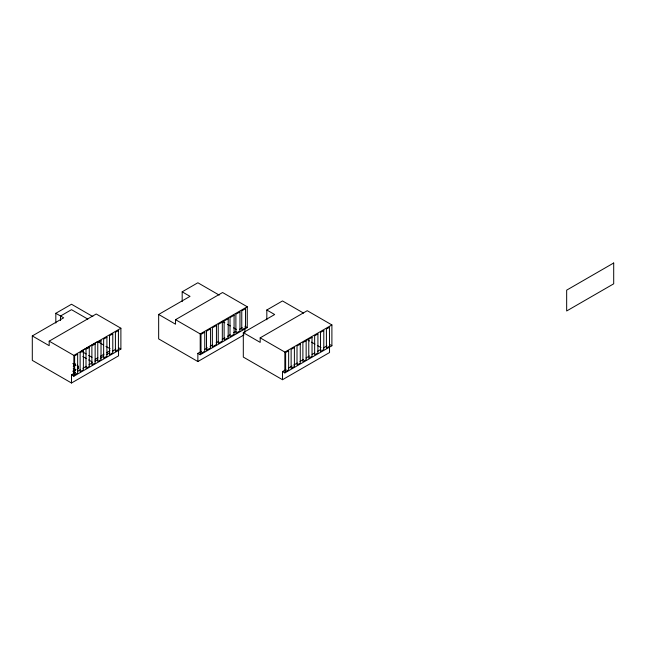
<?xml version="1.0" encoding="UTF-8"?>
<svg xmlns="http://www.w3.org/2000/svg" width="646" height="646" viewBox="0 0 646 646"><rect width="100%" height="100%" fill="white"/><g stroke="black" fill="none" stroke-linecap="round" stroke-linejoin="round"><path stroke-width="0.97" d="M55.822 323.073L55.822 313.294L71.504 304.242L92.846 316.572M32.3 335.928L49.185 345.675L49.185 341.153L96.222 313.988L120.891 328.233L120.891 349.058L118.541 347.701L118.541 355.849L71.504 383.005L32.3 360.371L32.3 335.928L63.663 317.824L55.822 313.294M182.18 301.601L182.18 291.822L197.862 282.77L219.204 295.101M49.185 341.153L73.854 355.397L120.891 328.233M244.026 334.878L197.862 361.534L158.658 338.9L158.658 314.457L190.021 296.353L182.18 291.822M73.24 366.403L75.566 365.063M73.539 366.573L75.089 365.684M97.901 357.731L95.301 359.233L95.301 361.041M100.501 356.229L103.966 354.226M106.566 352.724L110.03 350.73M71.504 383.005L71.504 374.858L74.984 372.847M77.601 371.337L80.209 369.827M82.825 368.317L86.306 366.306M88.922 364.796L92.41 362.786M95.019 361.275L97.635 359.765M100.251 358.264L103.731 356.245M106.348 354.743L109.828 352.724M112.444 351.222L115.925 349.211M71.504 374.858L73.854 376.214L120.891 349.058M158.658 314.457L175.542 324.203L175.542 319.681L222.579 292.517L247.256 306.761L247.256 327.587L200.212 354.743L197.862 353.386L197.862 361.534M175.542 319.681L200.212 333.925L247.256 306.761M266.822 319.778L266.822 309.999L282.504 300.947L303.555 313.1M197.862 353.386L201.342 351.376M204.83 349.365L207.439 347.855M210.055 346.345L212.671 344.835M216.152 342.824L218.768 341.314M222.248 339.303L224.865 337.793M227.481 336.283L230.089 334.773M233.577 332.763L236.186 331.253M239.674 329.242L242.29 327.732M329.42 346.28L326.408 348.024L326.408 329.008L329.42 327.272L329.541 352.546L282.504 379.711L243.308 357.077L243.308 332.633L274.663 314.529L266.822 309.999M243.308 332.633L260.185 342.38L260.185 337.85L307.23 310.694L331.899 324.938L331.899 345.755L284.854 372.92L282.504 371.563L282.504 379.711M260.185 337.85L284.854 352.094L331.899 324.938M282.504 371.563L285.992 369.544M288.6 368.042L292.089 366.024M293.825 365.022L297.313 363.012M299.93 361.502L303.41 359.491M306.026 357.981L309.507 355.97M312.123 354.46L314.739 352.95M317.348 351.44L320.836 349.429M323.444 347.919L326.933 345.909M329.541 344.399L331.899 345.755M306.898 339.473L309.507 340.983M311.517 342.138L314.949 344.124M317.348 345.505L320.957 347.588M244.899 326.23L247.256 327.587M222.248 321.296L224.865 322.806M227.481 324.316L230.307 325.947M233.577 327.837L236.315 329.42M87.816 319.1L71.504 309.676L60.522 316.015L60.522 320.537M103.465 344.932L97.651 341.581L81.186 351.085L86.168 353.96M105.952 346.369L110.103 348.767M88.655 355.397L91.982 357.311M82.849 356.568L86.168 358.482M88.655 359.927L91.982 361.841M73.539 368.365L75.089 369.262M73.24 368.535L75.566 369.883M73.539 371.507L75.089 372.403M73.24 371.676L75.566 373.017M284.854 352.094L284.854 372.92M244.899 328.943L244.899 332.561M200.212 333.925L200.212 354.743M73.854 355.397L73.854 376.214M77.173 365.297A6.654 3.844 0 0 1 77.173 369.649M75.461 370.634A6.654 3.844 0 0 1 73.055 371.232M73.055 363.714A6.654 3.844 0 0 1 75.461 364.304M77.173 365.111A6.654 3.844 0 0 1 77.173 369.464M75.461 370.457A6.654 3.844 0 0 1 73.055 371.046M73.055 363.528A6.654 3.844 0 0 1 75.461 364.126M77.649 354.105L74.637 355.849L74.637 374.858L77.649 373.122L77.649 354.105M83.382 350.794L80.128 352.676L80.128 371.692L83.382 369.803L83.382 350.794M89.269 347.403L86.007 349.284L86.007 368.293L89.269 366.411L89.269 347.403M95.148 344.003L91.885 345.885L91.885 364.901L95.148 363.02L95.148 344.003M101.026 340.612L97.764 342.493L97.764 361.502L101.026 359.62L101.026 340.612M106.905 337.212L103.643 339.102L103.643 358.11L106.905 356.229L106.905 337.212M112.784 333.82L109.521 335.702L109.521 354.711L112.784 352.829L112.784 333.82M118.412 330.574L115.408 332.31L115.408 351.319L118.412 349.583L118.412 330.574M204.758 332.205L200.995 334.378L200.995 353.386L204.758 351.214L204.758 332.205M210.564 328.854L206.486 331.204L206.486 350.221L210.564 347.863L210.564 328.854M216.442 325.455L212.364 327.813L212.364 346.821L216.442 344.471L216.442 325.455M222.321 322.063L218.243 324.413L218.243 343.43L222.321 341.072L222.321 322.063M228.2 318.664L224.122 321.022L224.122 340.03L228.2 337.68L228.2 318.664M234.078 315.272L230.008 317.63L230.008 336.639L234.078 334.281L234.078 315.272M239.965 311.881L235.887 314.231L235.887 333.239L239.965 330.889L239.965 311.881M245.528 308.667L241.765 310.839L241.765 329.848L245.528 327.675L245.528 308.667M288.649 350.81L285.637 352.546L285.637 371.563L288.649 369.819L288.649 350.81M294.39 347.5L291.128 349.381L291.128 368.39L294.39 366.508L294.39 347.5M300.269 344.1L297.007 345.981L297.007 364.998L300.269 363.117L300.269 344.1M306.147 340.708L302.885 342.59L302.885 361.599L306.147 359.717L306.147 340.708M312.026 337.309L308.772 339.198L308.772 358.207L312.026 356.326L312.026 337.309M317.913 333.917L314.65 335.799L314.65 354.807L317.913 352.926L317.913 333.917M323.791 330.526L320.529 332.407L320.529 351.416L323.791 349.534L323.791 330.526M613.7 262.995L566.663 290.151L566.663 310.976L613.7 283.82L613.7 262.995"/></g></svg>
